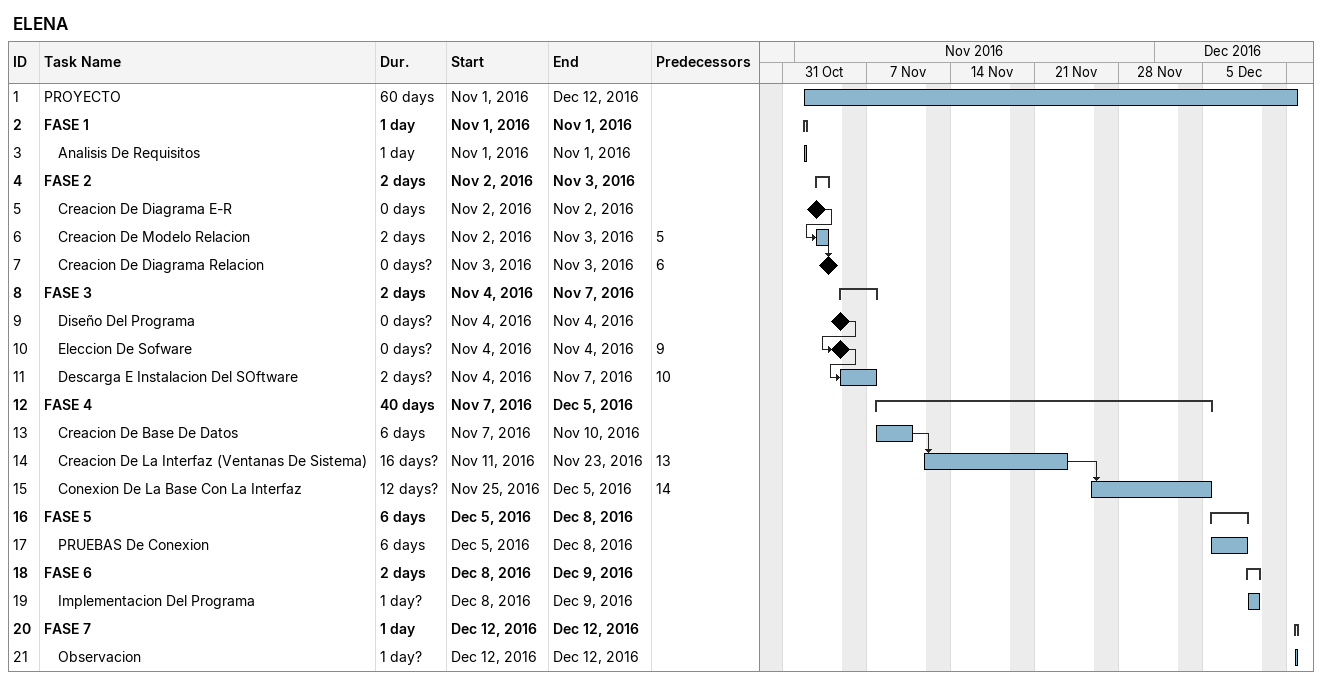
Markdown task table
ELENA

| ID | Level | Task | Duration | Start | Finish | Predecessors |
|---|---|---|---|---|---|---|
| 1 | 1 | PROYECTO | 60d | 2016-11-01 | 2016-12-12 |  |
| 2 | 1 | **FASE 1** | 1d | 2016-11-01 | 2016-11-01 |  |
| 3 | 2 | Analisis De Requisitos | 1d | 2016-11-01 | 2016-11-01 |  |
| 4 | 1 | **FASE 2** | 2d | 2016-11-02 | 2016-11-03 |  |
| 5 | 2 | Creacion De Diagrama E-R | 0d | 2016-11-02 | 2016-11-02 |  |
| 6 | 2 | Creacion De Modelo Relacion | 2d | 2016-11-02 | 2016-11-03 | 5 |
| 7 | 2 | Creacion De Diagrama Relacion | 0d? | 2016-11-03 | 2016-11-03 | 6 |
| 8 | 1 | **FASE 3** | 2d | 2016-11-04 | 2016-11-07 |  |
| 9 | 2 | Diseño Del Programa | 0d? | 2016-11-04 | 2016-11-04 |  |
| 10 | 2 | Eleccion De Sofware | 0d? | 2016-11-04 | 2016-11-04 | 9 |
| 11 | 2 | Descarga E Instalacion Del SOftware | 2d? | 2016-11-04 | 2016-11-07 | 10 |
| 12 | 1 | **FASE 4** | 40d | 2016-11-07 | 2016-12-05 |  |
| 13 | 2 | Creacion De Base De Datos | 6d | 2016-11-07 | 2016-11-10 |  |
| 14 | 2 | Creacion De La Interfaz (Ventanas De Sistema) | 16d? | 2016-11-11 | 2016-11-23 | 13 |
| 15 | 2 | Conexion De La Base Con La Interfaz | 12d? | 2016-11-25 | 2016-12-05 | 14 |
| 16 | 1 | **FASE 5** | 6d | 2016-12-05 | 2016-12-08 |  |
| 17 | 2 | PRUEBAS De Conexion | 6d | 2016-12-05 | 2016-12-08 |  |
| 18 | 1 | **FASE 6** | 2d | 2016-12-08 | 2016-12-09 |  |
| 19 | 2 | Implementacion Del Programa | 1d? | 2016-12-08 | 2016-12-09 |  |
| 20 | 1 | **FASE 7** | 1d | 2016-12-12 | 2016-12-12 |  |
| 21 | 2 | Observacion | 1d? | 2016-12-12 | 2016-12-12 |  |
